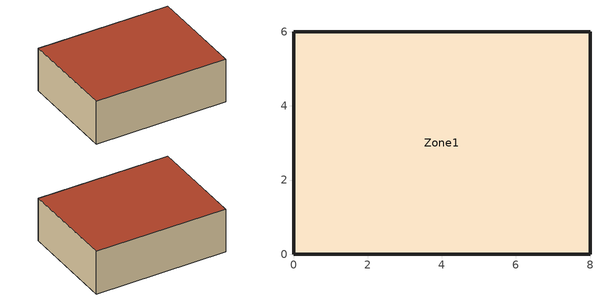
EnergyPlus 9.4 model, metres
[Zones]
Zone1
 floor ground (Floor_configure): 0,0 0,6 8,6 8,0 z0
 wall outside (Wall-configure): 0,0 8,0 8,6 0,6 0,0 z0:2.7
 roof outside (Roof_configure): 0,6 0,0 8,0 8,6 z2.7
[Building]
Case600: North Axis {deg}=0; Terrain　★=Country; Loads Convergence Tolerance Value {W}=0.04; Temperature Convergence Tolerance Value {deltaC} ★=0.004; Solar Distribution ★=FullInteriorAndExterior; Maximum Number of Warmup Days　★=25; Minimum Number of Warmup Days=6
[Site:Location]
Denver-Stapleton CO USA TMY23062: Latitude {deg}=39.8; Longitude {deg}=-104.9; Time Zone {hr}=-7; Elevation {m}=1609
[Site:GroundTemperature:BuildingSurface]
10, 10, 10, 10, 10, 10, 10, 10, 10, 10, 10, 10
[Site:GroundReflectance]
0.2, 0.2, 0.2, 0.2, 0.2, 0.2, 0.2, 0.2, 0.2, 0.2, 0.2, 0.2
[Material] Roughness=Rough; Visible Absorptance=0.6
Name | Thickness {m} | Conductivity {W/m-K} | Density {kg/m3} | Specific Heat {J/kg-K} | Thermal Absorptance | Solar Absorptance
PLASTERBOARD-12mm | 0.012 | 0.16 | 950 | 840 | 0.1 | 0.6
FIBERGLASS-66mm | 0.066 | 0.04 | 12 | 840 | 0.9 | 0.6
WOODSIDING-9mm | 0.009 | 0.14 | 530 | 900 | 0.1 | 0.1
TIMBERFLOORING-25mm | 0.025 | 0.14 | 650 | 1200 | 0.1 | 0.6
FIBERGLASS-1003mm | 1.003 | 0.04 | 1 | 100 | 0.1 | 0.1
PLASTERBOARD-10mm | 0.01 | 0.16 | 950 | 840 | 0.1 | 0.6
FIBERGLASS-111mm | 0.1118 | 0.04 | 12 | 840 | 0.9 | 0.6
ROOFDECK-19mm | 0.019 | 0.14 | 530 | 900 | 0.9 | 0.1
[Construction]
Wall-configure: WOODSIDING-9mm, FIBERGLASS-66mm, PLASTERBOARD-12mm
Floor_configure: FIBERGLASS-1003mm, TIMBERFLOORING-25mm
Roof_configure: ROOFDECK-19mm, FIBERGLASS-111mm, PLASTERBOARD-10mm
[Zone]
Zone1: Multiplier=1; Ceiling Height {m}=2.7; Volume {m3}=129.6
[OtherEquipment]
Euip 1: Fuel Type=None; Zone or ZoneList=Zone1; Schedule=Sch 1; Design Level Calculation Method=EquipmentLevel; Design Level {W}=0; Fraction Latent=0; Fraction Radiant=0.6; Fraction Lost=0
[ZoneInfiltration:DesignFlowRate]
Infil_1: Zone or ZoneList=Zone1; Schedule=Sch 1; Design Flow Rate Calculation Method=Flow/Zone; Design Flow Rate {m3/s}=0; Constant Term Coefficient=1; Temperature Term Coefficient=0; Velocity Term Coefficient=0; Velocity Squared Term Coefficient=0
[ZoneControl:Thermostat]
Zone 1 Thermostat: Zone or ZoneList=Zone1; Control Type Schedule=Zone Control Type Sched; Control 1=Heating Cooling Setpoints
[ThermostatSetpoint:DualSetpoint]
Heating Cooling Setpoints: Heating Setpoint Temperature Schedule=Heating Setpoints; Cooling Setpoint Temperature Schedule=Cooling Setpoints
[ZoneHVAC:IdealLoadsAirSystem]
Zone1Air: Maximum Heating Supply Air Temperature {C}=50; Minimum Cooling Supply Air Temperature {C}=13; Maximum Heating Supply Air Humidity Ratio {kgWater/kgDryAir}=0.01; Minimum Cooling Supply Air Humidity Ratio {kgWater/kgDryAir}=0.01; Dehumidification Control Type=ConstantSupplyHumidityRatio; Humidification Control Type=ConstantSupplyHumidityRatio
[Zone equipment]
Zone1: Zone1Air
[Schedule:Day:Hourly]
Day Sch 1: 1, 1, 1, 1, 1, 1, 1, 1, 1, 1, 1, 1, 1, 1, 1, 1, 1, 1, 1, 1, 1, 1, 1, 1
Zone Heating Setpoint All Days; Zone Cooling Setpoint All Days: 20, 20, 20, 20, 20, 20, 20, 20, 20, 20, 20, 20, 20, 20, 20, 20, 20, 20, 20, 20, 20, 20, 20, 20
Control Type All Days: 4, 4, 4, 4, 4, 4, 4, 4, 4, 4, 4, 4, 4, 4, 4, 4, 4, 4, 4, 4, 4, 4, 4, 4
[Schedule:Week:Daily]
Week Sch 1: Day Sch 1, Day Sch 1, Day Sch 1, Day Sch 1, Day Sch 1, Day Sch 1, Day Sch 1, Day Sch 1, Day Sch 1, Day Sch 1, Day Sch 1, Day Sch 1
Zone Heating Setpoint All Weeks: Zone Heating Setpoint All Days, Zone Heating Setpoint All Days, Zone Heating Setpoint All Days, Zone Heating Setpoint All Days, Zone Heating Setpoint All Days, Zone Heating Setpoint All Days, Zone Heating Setpoint All Days, Zone Heating Setpoint All Days, Zone Heating Setpoint All Days, Zone Heating Setpoint All Days, Zone Heating Setpoint All Days, Zone Heating Setpoint All Days
Zone Cooling Setpoint All Weeks: Zone Cooling Setpoint All Days, Zone Cooling Setpoint All Days, Zone Cooling Setpoint All Days, Zone Cooling Setpoint All Days, Zone Cooling Setpoint All Days, Zone Cooling Setpoint All Days, Zone Cooling Setpoint All Days, Zone Cooling Setpoint All Days, Zone Cooling Setpoint All Days, Zone Cooling Setpoint All Days, Zone Cooling Setpoint All Days, Zone Cooling Setpoint All Days
Control Type All Weeks: Control Type All Days, Control Type All Days, Control Type All Days, Control Type All Days, Control Type All Days, Control Type All Days, Control Type All Days, Control Type All Days, Control Type All Days, Control Type All Days, Control Type All Days, Control Type All Days
[Schedule:Year]
Sch 1: Week Sch 1, 1, 1, 12, 31
Heating Setpoints: Zone Heating Setpoint All Weeks, 1, 1, 12, 31
Cooling Setpoints: Zone Cooling Setpoint All Weeks, 1, 1, 12, 31
Zone Control Type Sched: Control Type All Weeks, 1, 1, 12, 31
